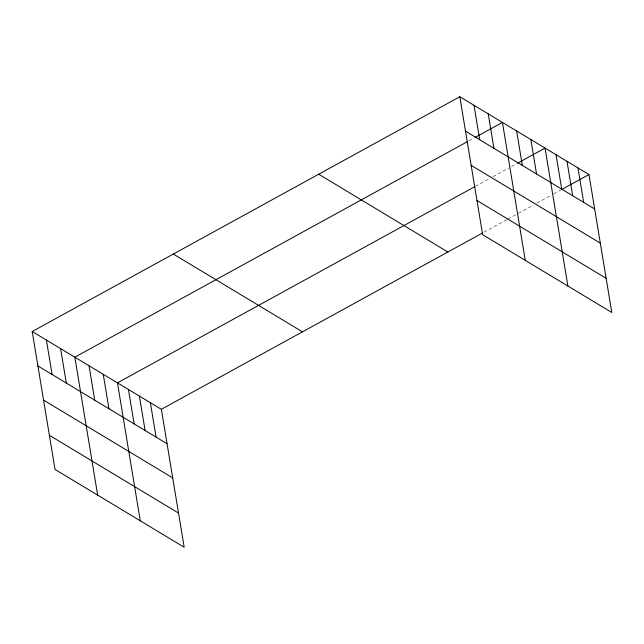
<?xml version="1.0" encoding="UTF-8"?>
<svg xmlns="http://www.w3.org/2000/svg" width="644" height="644" viewBox="0 0 644 644"><rect width="100%" height="100%" fill="white"/><g stroke="black" fill="none" stroke-linecap="round" stroke-linejoin="round"><path stroke-width="0.48" stroke-dasharray="3.22 2.42" d="M468.913 140.819L474.201 137.913M475.377 186.349L489.488 178.597M493.014 176.665L508.889 167.947M511.537 166.49L516.826 163.592M484.014 232.162L506.941 219.572M507.826 219.089L515.764 214.734M518.412 213.285L533.401 205.05M536.927 203.11L551.039 195.365M553.687 193.916L560.739 190.036"/><path stroke-width="0.97" d="M32.2 331.515L161.362 409.31L184.192 547.255L55.038 469.452L32.2 331.515L459.808 96.745L588.962 174.548L611.8 312.485L482.638 234.69L459.808 96.745M467.15 141.793L74.825 357.187L97.663 495.131M475.087 137.43L502.425 122.424L525.263 260.361M474.491 186.832L117.45 382.858L140.279 520.803M517.712 163.101L545.049 148.096L567.887 286.033M161.362 409.31L482.251 233.136M561.624 189.553L588.962 174.548M465.507 131.183L594.662 208.978M471.158 165.339L600.321 243.134M476.987 200.534L606.149 278.329M318.691 174.218L447.854 252.021M173.308 254.042L302.471 331.837M37.899 365.953L167.062 443.748M43.559 400.109L172.713 477.904M49.379 435.296L178.541 513.091M577.982 167.931L583.689 202.369M567.01 161.322L572.709 195.752M556.03 154.705L561.729 189.143M530.841 139.539L536.541 173.969M516.633 130.982L522.332 165.411M488.216 113.867L493.924 148.297M474.008 105.31L479.716 139.74M150.382 402.701L156.081 437.131M139.402 396.084L145.101 430.522M128.422 389.475L134.121 423.905M103.241 374.301L108.941 408.739M89.033 365.744L94.732 400.182M60.617 348.629L66.316 383.067M46.408 340.072L52.108 374.51"/></g></svg>
